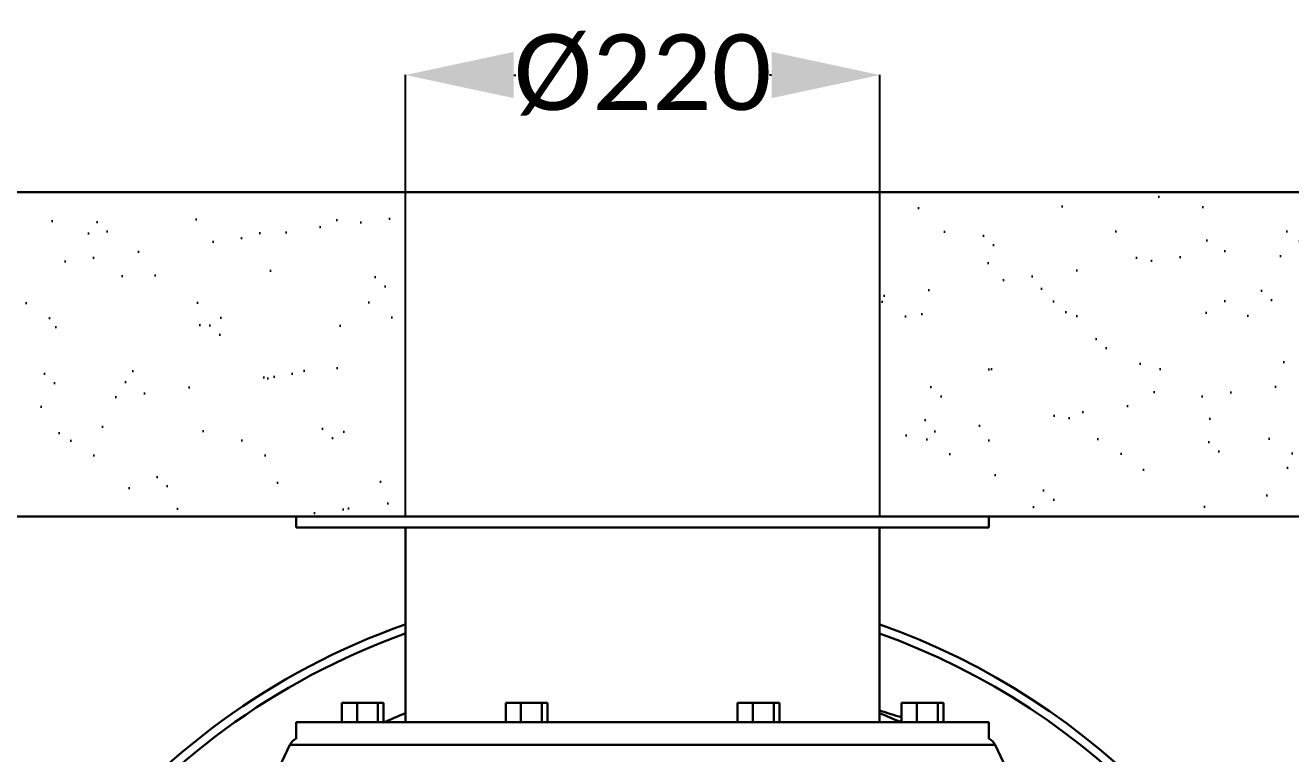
# Model space of a CAD drawing. Header units: millimetres. Extents: x 13935 to 21534, y -198 to 9202.
# Drawn here: x 14472 to 15057, y 837 to 1173 of the extents above; entities that cross this region are included whole.
import ezdxf

# ---------------------------------------------------------------- set-up
doc = ezdxf.new("R2010")
doc.units = ezdxf.units.MM
doc.header["$LTSCALE"] = 326.7
doc.header["$PDMODE"] = 3
doc.header["$PDSIZE"] = 8
doc.linetypes.add('DASHED', pattern=[0.2, 0.1, -0.1])
doc.layers.get('0').update_dxf_attribs({"linetype": 'CONTINUOUS'})
doc.layers.get('Defpoints').update_dxf_attribs({"linetype": 'CONTINUOUS'})
doc.styles.get("Standard").update_dxf_attribs({"font": 'calibri.ttf'})
doc.dimstyles.get("Standard").update_dxf_attribs({"dimtxt": 35, "dimasz": 35, "dimexe": 0.08, "dimexo": 1, "dimtad": 1, "dimdsep": 46, "dimtxsty": 'Standard', "dimblk": '_FILLED', "dimblk1": '_FILLED', "dimblk2": '_FILLED', "dimcen": 0.09, "dimazin": 2, "dimtol": 1, "dimtp": 0.01, "dimtm": 0.01, "dimtfac": 1, "dimtofl": 0, "dimtmove": 0, "dimatfit": 3, "dimldrblk": '_FILLED', "dimfxl": 1, "dimtolj": 1, "dimarcsym": 0})

# ---------------------------------------------------------------- blocks, each defined once
blk = doc.blocks.new('_FILLED')
at = {"color": 0, "linetype": 'ByBlock'}
blk.add_solid([(0, 0), (-1, 0.214), (-1, -0.214)], dxfattribs=at)
blk = doc.blocks.new('*D1983')
at = {"color": 0, "linetype": 'ByBlock', "lineweight": -2}
for p, q in [((14784.81, 946.34), (14317.36, 946.34)), ((14317.44, 896.34), (14317.44, 675.2)), ((14317.44, 448.29), (14317.44, 638.09)), ((14821.9, 398.29), (14317.36, 398.29))]:
    blk.add_line(p, q, dxfattribs=at)
at = {"layer": 'Defpoints', "color": 0}
for p in [(14317.44, 946.34), (14785.81, 946.34), (14822.9, 398.29)]:
    blk.add_point(p, dxfattribs=at)
at = {"color": 0, "linetype": 'ByBlock', "lineweight": -2, "xscale": 50, "yscale": 50, "zscale": 50}
for p, rotation in [((14317.44, 946.34), 90), ((14317.44, 398.29), 270)]:
    blk.add_blockref('_FILLED', p, dxfattribs=dict(at, rotation=rotation))
at = {"color": 0, "lineweight": 30, "insert": (14317.44, 656.65), "char_height": 35, "attachment_point": 5}
blk.add_mtext('\\A1;\\A1;BVNO-548', dxfattribs=at)
blk = doc.blocks.new('*D1984')
at = {"color": 0, "linetype": 'ByBlock', "lineweight": -2}
for p, q in [((14745.66, 946.34), (14141.18, 946.34)), ((14141.26, 896.34), (14141.26, 612.5)), ((14141.26, 305.28), (14141.26, 575.39)), ((14756.24, 255.28), (14141.18, 255.28))]:
    blk.add_line(p, q, dxfattribs=at)
at = {"layer": 'Defpoints', "color": 0}
for p in [(14141.26, 946.34), (14746.66, 946.34), (14757.24, 255.28)]:
    blk.add_point(p, dxfattribs=at)
at = {"color": 0, "linetype": 'ByBlock', "lineweight": -2, "xscale": 50, "yscale": 50, "zscale": 50}
for p, rotation in [((14141.26, 946.34), 90), ((14141.26, 255.28), 270)]:
    blk.add_blockref('_FILLED', p, dxfattribs=dict(at, rotation=rotation))
at = {"color": 0, "lineweight": 30, "insert": (14141.26, 593.94), "char_height": 35, "attachment_point": 5}
blk.add_mtext('\\A1;\\A1;690', dxfattribs=at)
blk = doc.blocks.new('*D2142')
at = {"color": 0, "lineweight": -2}
for p, q in [((14647.74, 1064.03), (14647.74, 1150.49)), ((14697.74, 1150.41), (14698.74, 1150.41)), ((14816.83, 1150.41), (14815.84, 1150.41)), ((14866.83, 1064.03), (14866.83, 1150.49))]:
    blk.add_line(p, q, dxfattribs=at)
at = {"layer": 'Defpoints', "color": 0}
for p in [(14866.83, 1150.41), (14647.74, 1063.03), (14866.83, 1063.03)]:
    blk.add_point(p, dxfattribs=at)
at = {"color": 0, "linetype": 'ByBlock', "lineweight": -2, "xscale": 50, "yscale": 50, "zscale": 50, "rotation": 180}
blk.add_blockref('_FILLED', (14647.74, 1150.41), dxfattribs=at)
at = {"color": 0, "linetype": 'ByBlock', "lineweight": -2, "xscale": 50, "yscale": 50, "zscale": 50}
blk.add_blockref('_FILLED', (14866.83, 1150.41), dxfattribs=at)
at = {"color": 0, "insert": (14757.29, 1150.41), "char_height": 35, "attachment_point": 5}
blk.add_mtext('\\A1;\\A1;%%C220', dxfattribs=at)

msp = doc.modelspace()

# ---------------------------------------------------------------- hatches: boundary and pattern name
at = {"lineweight": 30}
h = msp.add_hatch(dxfattribs=at)
h.set_pattern_fill('AR-SAND', color=256)
h.set_pattern_definition([(37.5, (-592.42, -0.783), (-1.60003, 48.94132), [0, -38.608, 0, -43.18, 0, -41.275]), (7.5, (-592.42, -0.78), (44.95233, 71.6825), [0, -20.828, 0, -34.798, 0, -13.335]), (327.5, (-623.663, -0.783), (79.09924, 0.14372), [0, -12.7, 0, -45.72, 0, -59.69]), (317.5, (-623.66, -0.78), (76.35565, 22.29293), [0, -6.35, 0, -29.972, 0, -34.29])])
h.paths.add_polyline_path([(14647.73775, 946.34483), (14647.73775, 1096.34483), (14272.23775, 1096.34483), (14272.23775, 946.34483), (14597.23775, 946.34483)])
edge = h.paths.add_edge_path()
edge.add_line((15792.30508, 946.34483), (16154.04418, 946.34483))
edge.add_line((16154.04418, 946.34483), (16154.04418, 982.60566))
edge.add_line((16154.04418, 982.60566), (16154.04418, 1006.10566))
edge.add_line((16154.04418, 1006.10566), (16154.04418, 1028.62159))
edge.add_line((16154.04418, 1028.62159), (16154.04418, 1029.60566))
edge.add_line((16154.04418, 1029.60566), (16154.04418, 1074.59834))
edge.add_line((16154.04418, 1074.59834), (16154.04418, 1096.34483))
edge.add_line((16154.04418, 1096.34483), (16086.73916, 1096.34483))
edge.add_line((16086.73916, 1096.34483), (14866.83469, 1096.34483))
edge.add_line((14866.83469, 1096.34483), (14866.83469, 946.34483))
edge.add_line((14866.83469, 946.34483), (14917.23775, 946.34483))
edge.add_line((14917.23775, 946.34483), (15524.15136, 946.34483))
edge.add_line((15524.15297, 946.34483), (15553.15297, 946.34483))
edge.add_line((15553.15297, 946.34483), (15584.14118, 946.34483))
edge.add_line((15584.14118, 946.34483), (15636.81947, 946.34483))
edge.add_line((15636.81947, 946.34483), (15671.84951, 946.34483))
edge.add_line((15671.84951, 946.34483), (15678.58209, 946.34483))
edge.add_line((15678.58209, 946.34483), (15707.95386, 946.34483))
edge.add_line((15707.95386, 946.34483), (15737.96739, 946.34483))
edge.add_line((15737.96739, 946.34483), (15766.96907, 946.34483))
edge.add_line((15766.96907, 946.34483), (15769.89882, 946.34483))
edge.add_line((15769.89882, 946.34483), (15792.30508, 946.34483))

# ---------------------------------------------------------------- linework, layer by layer
msp.add_line((14272.23775, 1096.34483), (16154.04418, 1096.34483), dxfattribs=at)
for p, q in [((14647.73775, 946.34483), (14647.73775, 1096.34483)), ((14866.83469, 946.34483), (14866.83469, 1096.34483)), ((14647.73775, 911.34483), (14647.73775, 941.34483)), ((14866.83469, 896.55402), (14866.83469, 941.34483))]:
    msp.add_line(p, q)
at = {"linetype": 'Continuous', "lineweight": 30}
for p, q in [((16154.04418, 946.34483), (14272.23775, 946.34483)), ((14597.23775, 941.34483), (14597.23775, 946.34483)), ((14597.23775, 941.34483), (14917.23775, 941.34483)), ((14647.73775, 941.34483), (14647.73775, 851.34483)), ((14866.73775, 941.34483), (14866.73775, 851.34483)), ((14917.23775, 941.34483), (14917.23775, 946.34483)), ((14618.23536, 851.34483), (14618.23536, 860.34483)), ((14637.55388, 860.34483), (14618.23536, 860.34483)), ((14625.30643, 860.34483), (14625.30643, 851.34483)), ((14634.96569, 851.34483), (14634.96569, 860.34483)), ((14637.55388, 851.34483), (14637.55388, 860.34483)), ((14694.00281, 851.34483), (14694.00281, 860.34483)), ((14713.32133, 860.34483), (14694.00281, 860.34483)), ((14701.07388, 860.34483), (14701.07388, 851.34483)), ((14710.73314, 851.34483), (14710.73314, 860.34483)), ((14713.32133, 851.34483), (14713.32133, 860.34483)), ((14801.15418, 851.34483), (14801.15418, 860.34483)), ((14820.47269, 860.34483), (14801.15418, 860.34483)), ((14808.22524, 860.34483), (14808.22524, 851.34483)), ((14817.8845, 851.34483), (14817.8845, 860.34483)), ((14820.47269, 851.34483), (14820.47269, 860.34483)), ((14876.92163, 851.34483), (14876.92163, 860.34483)), ((14896.24015, 860.34483), (14876.92163, 860.34483)), ((14883.9927, 860.34483), (14883.9927, 851.34483)), ((14893.65196, 851.34483), (14893.65196, 860.34483)), ((14896.24015, 851.34483), (14896.24015, 860.34483)), ((14597.23775, 843.72591), (14597.23775, 851.34483)), ((14597.23775, 851.34483), (14917.23775, 851.34483)), ((14917.23775, 843.72591), (14917.23775, 851.34483)), ((14569.40452, 788.25824), (14594.33265, 840.91223)), ((14756.89657, 840.91223), (14594.33265, 840.91223)), ((14920.14286, 840.91223), (14757.23775, 840.91223)), ((14945.07099, 788.25824), (14920.14286, 840.91223))]:
    msp.add_line(p, q, dxfattribs=at)
at = {"linetype": 'DASHED', "lineweight": 30}
for p, q in [((14597.23775, 941.34483), (14757.23775, 941.34483)), ((14756.89657, 840.91223), (14757.23775, 840.91223))]:
    msp.add_line(p, q, dxfattribs=at)
at = {"linetype": 'Continuous', "lineweight": 30}
for centre, radius, start, end in [((14757.23775, 585.28483), 330, 109.4056522, 175.4771485), ((14757.23775, 585.28483), 330, 16.40472857, 70.60298818), ((14757.23775, 585.28483), 326, 109.65658376, 175.4771485), ((14757.23775, 585.28483), 326, 15.99589881, 70.37032029), ((14757.23775, 585.28483), 291.6, 112.12223164, 114.22172837), ((14788.7018, 587.8087), 280, 71.61115296, 73.80954553), ((14757.23775, 585.28483), 291.6, 65.77707841, 67.8879671), ((14788.7018, 587.8087), 278, 71.50621199, 71.82301651), ((14599.7556, 838.34483), 6, 115.06986039, 154.6655885), ((14914.7199, 838.34483), 6, 25.3344115, 64.93013961)]:
    msp.add_arc(centre, radius, start, end, dxfattribs=at)

# ---------------------------------------------------------------- dimensions: what is measured, and where the dimension line sits
dim = msp.add_linear_dim(base=(14866.83469, 1150.40916), p1=(14647.73775, 1063.03382), p2=(14866.83469, 1063.03382), text='\\A1;%%C220', dimstyle='Standard', override={"dimasz": 50, "dimtad": 0, "dimtih": 1, "dimtoh": 1, "dimdec": 4, "dimzin": 0, "dimtxsty": 'Standard', "dimcen": 53.46, "dimadec": 0, "dimazin": 0, "dimtdec": 4, "dimtzin": 0})
dim.commit()
dim.dimension.update_dxf_attribs({"geometry": '*D2142', "text_midpoint": (14757.28622, 1150.40916)})
at = {"linetype": 'ByBlock', "lineweight": 30}
for base, p1, p2, text, picture, middle in [((14141.25755, 946.34483), (14757.23775, 255.28483), (14746.65931, 946.34483), '\\A1;690', '*D1984', (14141.25755, 593.94432)), ((14317.43625, 946.34483), (14822.90065, 398.29442), (14785.80761, 946.34483), '\\A1;BVNO-548', '*D1983', (14317.43625, 656.64651))]:
    dim = msp.add_linear_dim(base=base, p1=p1, p2=p2, angle=90, text=text, dimstyle='Standard', override={"dimasz": 50, "dimtad": 0, "dimtih": 1, "dimtoh": 1, "dimdec": 4, "dimzin": 0, "dimtxsty": 'Standard', "dimcen": 53.46, "dimadec": 0, "dimazin": 0, "dimtdec": 4, "dimtzin": 0}, dxfattribs=at)
    dim.commit()
    dim.dimension.update_dxf_attribs({"geometry": picture, "text_midpoint": middle, "dimtype": 160})

doc.saveas('drawing.dxf')
